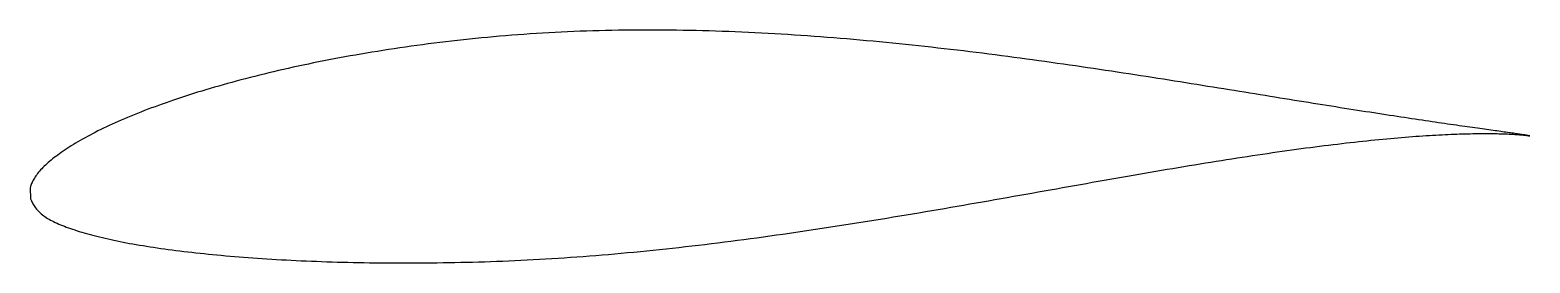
# Model space of a CAD drawing. Header units: metres. Extents: x -19.5 to 39.5, y -3.3 to 5.8.
import ezdxf

# ---------------------------------------------------------------- set-up
doc = ezdxf.new("R2010")
doc.units = ezdxf.units.M

msp = doc.modelspace()

# ---------------------------------------------------------------- linework, layer by layer
msp.add_lwpolyline([(39.485, 1.634), (39.484, 1.634), (39.481, 1.635), (39.475, 1.636), (39.467, 1.638), (39.457, 1.64), (39.445, 1.643), (39.43, 1.646), (39.413, 1.649), (39.394, 1.652), (39.372, 1.656), (39.348, 1.66), (39.322, 1.665), (39.294, 1.669), (39.264, 1.674), (39.231, 1.679), (39.196, 1.685), (39.159, 1.691), (39.119, 1.697), (39.078, 1.703), (39.034, 1.709), (38.988, 1.716), (38.939, 1.723), (38.889, 1.731), (38.836, 1.738), (38.781, 1.746), (38.724, 1.754), (38.664, 1.763), (38.603, 1.771), (38.539, 1.78), (38.473, 1.79), (38.405, 1.799), (38.335, 1.809), (38.262, 1.819), (38.187, 1.83), (38.111, 1.84), (38.032, 1.851), (37.951, 1.863), (37.867, 1.874), (37.782, 1.886), (37.694, 1.898), (37.605, 1.911), (37.513, 1.924), (37.419, 1.937), (37.323, 1.95), (37.225, 1.964), (37.125, 1.978), (37.022, 1.993), (36.918, 2.007), (36.812, 2.022), (36.703, 2.038), (36.593, 2.054), (36.48, 2.07), (36.365, 2.086), (36.249, 2.103), (36.13, 2.12), (36.009, 2.138), (35.887, 2.155), (35.762, 2.174), (35.636, 2.192), (35.507, 2.211), (35.376, 2.23), (35.244, 2.25), (35.109, 2.27), (34.973, 2.29), (34.835, 2.311), (34.694, 2.332), (34.552, 2.354), (34.408, 2.375), (34.262, 2.398), (34.115, 2.42), (33.965, 2.443), (33.814, 2.466), (33.66, 2.49), (33.505, 2.514), (33.348, 2.538), (33.19, 2.563), (33.029, 2.588), (32.867, 2.613), (32.703, 2.639), (32.537, 2.665), (32.369, 2.691), (32.2, 2.718), (32.029, 2.745), (31.857, 2.772), (31.682, 2.8), (31.506, 2.828), (31.329, 2.856), (31.149, 2.885), (30.968, 2.913), (30.786, 2.943), (30.602, 2.972), (30.416, 3.002), (30.229, 3.032), (30.04, 3.062), (29.849, 3.093), (29.657, 3.124), (29.464, 3.155), (29.269, 3.187), (29.073, 3.218), (28.875, 3.25), (28.675, 3.282), (28.474, 3.315), (28.272, 3.347), (28.069, 3.38), (27.864, 3.413), (27.657, 3.447), (27.449, 3.48), (27.24, 3.514), (27.03, 3.548), (26.818, 3.582), (26.605, 3.616), (26.391, 3.65), (26.175, 3.685), (25.958, 3.719), (25.74, 3.754), (25.521, 3.788), (25.3, 3.823), (25.079, 3.858), (24.856, 3.893), (24.632, 3.928), (24.407, 3.963), (24.181, 3.998), (23.953, 4.033), (23.725, 4.068), (23.496, 4.103), (23.265, 4.138), (23.034, 4.173), (22.801, 4.208), (22.568, 4.243), (22.333, 4.278), (22.098, 4.313), (21.862, 4.347), (21.625, 4.381), (21.386, 4.416), (21.147, 4.45), (20.908, 4.484), (20.667, 4.518), (20.425, 4.552), (20.183, 4.585), (19.94, 4.619), (19.696, 4.652), (19.452, 4.685), (19.207, 4.718), (18.961, 4.75), (18.714, 4.782), (18.467, 4.814), (18.219, 4.846), (17.97, 4.877), (17.721, 4.908), (17.471, 4.939), (17.221, 4.969), (16.97, 4.999), (16.718, 5.028), (16.467, 5.057), (16.214, 5.086), (15.961, 5.114), (15.708, 5.142), (15.454, 5.17), (15.2, 5.197), (14.945, 5.223), (14.69, 5.249), (14.435, 5.275), (14.179, 5.3), (13.924, 5.325), (13.667, 5.349), (13.411, 5.372), (13.154, 5.395), (12.897, 5.418), (12.64, 5.44), (12.382, 5.461), (12.125, 5.482), (11.867, 5.502), (11.609, 5.522), (11.351, 5.541), (11.093, 5.559), (10.835, 5.577), (10.577, 5.594), (10.319, 5.611), (10.061, 5.627), (9.802, 5.642), (9.544, 5.657), (9.286, 5.67), (9.028, 5.684), (8.77, 5.696), (8.512, 5.708), (8.254, 5.719), (7.997, 5.729), (7.739, 5.738), (7.482, 5.747), (7.225, 5.755), (6.968, 5.762), (6.712, 5.768), (6.455, 5.774), (6.2, 5.779), (5.944, 5.783), (5.688, 5.786), (5.433, 5.788), (5.179, 5.79), (4.925, 5.79), (4.671, 5.79), (4.417, 5.789), (4.164, 5.787), (3.912, 5.784), (3.66, 5.781), (3.408, 5.776), (3.157, 5.771), (2.907, 5.764), (2.657, 5.757), (2.407, 5.749), (2.159, 5.74), (1.911, 5.73), (1.663, 5.72), (1.416, 5.708), (1.17, 5.696), (0.925, 5.682), (0.68, 5.668), (0.436, 5.653), (0.193, 5.637), (-0.05, 5.62), (-0.291, 5.603), (-0.532, 5.584), (-0.772, 5.565), (-1.012, 5.545), (-1.25, 5.524), (-1.488, 5.502), (-1.724, 5.479), (-1.96, 5.456), (-2.195, 5.432), (-2.428, 5.407), (-2.661, 5.382), (-2.893, 5.356), (-3.124, 5.329), (-3.354, 5.301), (-3.583, 5.272), (-3.811, 5.243), (-4.037, 5.214), (-4.263, 5.183), (-4.488, 5.152), (-4.711, 5.121), (-4.933, 5.089), (-5.154, 5.056), (-5.374, 5.022), (-5.593, 4.988), (-5.811, 4.954), (-6.027, 4.919), (-6.242, 4.883), (-6.456, 4.847), (-6.669, 4.81), (-6.88, 4.773), (-7.09, 4.735), (-7.299, 4.697), (-7.507, 4.658), (-7.713, 4.619), (-7.917, 4.579), (-8.121, 4.539), (-8.323, 4.498), (-8.523, 4.457), (-8.723, 4.415), (-8.92, 4.372), (-9.117, 4.33), (-9.311, 4.287), (-9.505, 4.243), (-9.697, 4.199), (-9.887, 4.155), (-10.076, 4.11), (-10.263, 4.065), (-10.449, 4.019), (-10.633, 3.973), (-10.815, 3.927), (-10.996, 3.88), (-11.176, 3.833), (-11.354, 3.786), (-11.53, 3.738), (-11.704, 3.69), (-11.877, 3.642), (-12.048, 3.593), (-12.218, 3.545), (-12.386, 3.495), (-12.552, 3.446), (-12.716, 3.396), (-12.879, 3.347), (-13.04, 3.297), (-13.199, 3.246), (-13.356, 3.196), (-13.512, 3.145), (-13.666, 3.094), (-13.818, 3.043), (-13.968, 2.992), (-14.116, 2.94), (-14.263, 2.888), (-14.407, 2.836), (-14.55, 2.784), (-14.691, 2.732), (-14.83, 2.68), (-14.967, 2.628), (-15.103, 2.575), (-15.236, 2.522), (-15.367, 2.47), (-15.497, 2.417), (-15.625, 2.364), (-15.75, 2.311), (-15.874, 2.258), (-15.996, 2.204), (-16.115, 2.151), (-16.233, 2.098), (-16.349, 2.044), (-16.462, 1.991), (-16.574, 1.937), (-16.684, 1.883), (-16.791, 1.83), (-16.897, 1.776), (-17.001, 1.722), (-17.102, 1.669), (-17.202, 1.615), (-17.299, 1.562), (-17.394, 1.508), (-17.488, 1.455), (-17.579, 1.402), (-17.668, 1.349), (-17.755, 1.296), (-17.84, 1.244), (-17.922, 1.192), (-18.003, 1.14), (-18.082, 1.088), (-18.158, 1.037), (-18.232, 0.986), (-18.304, 0.935), (-18.374, 0.885), (-18.442, 0.835), (-18.508, 0.785), (-18.572, 0.736), (-18.633, 0.686), (-18.692, 0.638), (-18.749, 0.589), (-18.804, 0.54), (-18.857, 0.492), (-18.907, 0.444), (-18.955, 0.397), (-19.001, 0.349), (-19.045, 0.302), (-19.087, 0.255), (-19.126, 0.208), (-19.164, 0.162), (-19.199, 0.116), (-19.232, 0.071), (-19.262, 0.025), (-19.291, -0.019), (-19.317, -0.063), (-19.341, -0.106), (-19.363, -0.148), (-19.382, -0.19), (-19.4, -0.23), (-19.415, -0.268), (-19.428, -0.304), (-19.439, -0.338), (-19.448, -0.369), (-19.455, -0.395), (-19.46, -0.415), (-19.462, -0.428), (-19.448, -0.805), (-19.447, -0.808), (-19.443, -0.816), (-19.437, -0.831), (-19.428, -0.852), (-19.417, -0.881), (-19.403, -0.915), (-19.387, -0.951), (-19.368, -0.99), (-19.348, -1.03), (-19.325, -1.07), (-19.299, -1.111), (-19.272, -1.151), (-19.242, -1.191), (-19.21, -1.231), (-19.176, -1.27), (-19.14, -1.309), (-19.101, -1.347), (-19.061, -1.384), (-19.018, -1.421), (-18.973, -1.457), (-18.925, -1.493), (-18.876, -1.528), (-18.824, -1.563), (-18.77, -1.597), (-18.714, -1.63), (-18.656, -1.663), (-18.596, -1.695), (-18.533, -1.727), (-18.468, -1.759), (-18.401, -1.79), (-18.332, -1.82), (-18.261, -1.85), (-18.188, -1.88), (-18.113, -1.909), (-18.035, -1.939), (-17.955, -1.967), (-17.873, -1.996), (-17.789, -2.025), (-17.703, -2.053), (-17.615, -2.081), (-17.525, -2.109), (-17.432, -2.137), (-17.338, -2.165), (-17.241, -2.192), (-17.143, -2.22), (-17.042, -2.247), (-16.939, -2.274), (-16.834, -2.301), (-16.727, -2.328), (-16.618, -2.354), (-16.507, -2.38), (-16.394, -2.406), (-16.279, -2.432), (-16.162, -2.457), (-16.043, -2.482), (-15.923, -2.507), (-15.8, -2.531), (-15.675, -2.555), (-15.548, -2.578), (-15.419, -2.602), (-15.288, -2.625), (-15.156, -2.647), (-15.021, -2.669), (-14.885, -2.691), (-14.746, -2.713), (-14.606, -2.734), (-14.464, -2.755), (-14.32, -2.776), (-14.174, -2.796), (-14.027, -2.816), (-13.877, -2.836), (-13.726, -2.855), (-13.573, -2.874), (-13.418, -2.893), (-13.261, -2.912), (-13.103, -2.93), (-12.943, -2.948), (-12.781, -2.965), (-12.617, -2.982), (-12.452, -2.999), (-12.284, -3.015), (-12.116, -3.031), (-11.945, -3.047), (-11.773, -3.063), (-11.599, -3.078), (-11.424, -3.092), (-11.247, -3.107), (-11.068, -3.121), (-10.888, -3.134), (-10.706, -3.148), (-10.522, -3.161), (-10.337, -3.173), (-10.151, -3.185), (-9.963, -3.197), (-9.773, -3.208), (-9.582, -3.219), (-9.389, -3.23), (-9.195, -3.24), (-9, -3.25), (-8.803, -3.259), (-8.604, -3.268), (-8.404, -3.276), (-8.203, -3.284), (-8.001, -3.291), (-7.797, -3.299), (-7.591, -3.305), (-7.385, -3.311), (-7.177, -3.317), (-6.967, -3.322), (-6.757, -3.327), (-6.545, -3.331), (-6.332, -3.335), (-6.118, -3.338), (-5.902, -3.341), (-5.685, -3.343), (-5.467, -3.345), (-5.248, -3.347), (-5.028, -3.347), (-4.807, -3.348), (-4.584, -3.347), (-4.361, -3.347), (-4.136, -3.346), (-3.91, -3.344), (-3.683, -3.342), (-3.455, -3.339), (-3.227, -3.336), (-2.997, -3.332), (-2.766, -3.328), (-2.534, -3.323), (-2.301, -3.318), (-2.068, -3.311), (-1.833, -3.305), (-1.598, -3.298), (-1.361, -3.29), (-1.124, -3.281), (-0.886, -3.272), (-0.647, -3.262), (-0.408, -3.252), (-0.167, -3.24), (0.074, -3.228), (0.316, -3.216), (0.558, -3.203), (0.802, -3.189), (1.046, -3.174), (1.291, -3.159), (1.536, -3.143), (1.782, -3.126), (2.028, -3.109), (2.276, -3.09), (2.523, -3.071), (2.772, -3.052), (3.02, -3.032), (3.27, -3.011), (3.52, -2.989), (3.77, -2.967), (4.021, -2.944), (4.272, -2.921), (4.524, -2.896), (4.776, -2.871), (5.028, -2.846), (5.281, -2.819), (5.534, -2.793), (5.787, -2.765), (6.041, -2.737), (6.295, -2.708), (6.549, -2.679), (6.804, -2.649), (7.059, -2.618), (7.314, -2.587), (7.569, -2.556), (7.824, -2.524), (8.08, -2.491), (8.336, -2.458), (8.591, -2.424), (8.847, -2.39), (9.103, -2.356), (9.359, -2.32), (9.615, -2.285), (9.871, -2.249), (10.127, -2.213), (10.383, -2.176), (10.639, -2.139), (10.895, -2.101), (11.151, -2.063), (11.407, -2.025), (11.663, -1.986), (11.918, -1.947), (12.174, -1.908), (12.429, -1.869), (12.684, -1.829), (12.939, -1.788), (13.193, -1.748), (13.448, -1.708), (13.702, -1.667), (13.956, -1.626), (14.209, -1.584), (14.463, -1.543), (14.715, -1.501), (14.968, -1.459), (15.22, -1.417), (15.472, -1.375), (15.723, -1.333), (15.974, -1.29), (16.224, -1.248), (16.474, -1.205), (16.724, -1.162), (16.973, -1.12), (17.221, -1.077), (17.469, -1.034), (17.716, -0.991), (17.963, -0.947), (18.209, -0.904), (18.455, -0.861), (18.7, -0.818), (18.944, -0.775), (19.187, -0.732), (19.43, -0.689), (19.672, -0.646), (19.914, -0.604), (20.154, -0.561), (20.394, -0.518), (20.633, -0.476), (20.872, -0.434), (21.109, -0.392), (21.346, -0.35), (21.582, -0.308), (21.817, -0.266), (22.051, -0.225), (22.284, -0.184), (22.516, -0.143), (22.748, -0.102), (22.978, -0.062), (23.207, -0.022), (23.436, 0.018), (23.663, 0.058), (23.889, 0.097), (24.115, 0.136), (24.339, 0.175), (24.562, 0.213), (24.784, 0.251), (25.005, 0.289), (25.225, 0.326), (25.443, 0.363), (25.661, 0.399), (25.877, 0.435), (26.093, 0.471), (26.306, 0.506), (26.519, 0.541), (26.731, 0.576), (26.941, 0.61), (27.15, 0.643), (27.358, 0.676), (27.564, 0.709), (27.769, 0.741), (27.973, 0.773), (28.175, 0.804), (28.376, 0.835), (28.576, 0.865), (28.774, 0.895), (28.971, 0.924), (29.166, 0.953), (29.36, 0.981), (29.553, 1.009), (29.744, 1.036), (29.933, 1.062), (30.121, 1.088), (30.308, 1.114), (30.493, 1.139), (30.677, 1.163), (30.858, 1.187), (31.039, 1.211), (31.218, 1.233), (31.395, 1.256), (31.57, 1.278), (31.744, 1.299), (31.917, 1.319), (32.087, 1.34), (32.256, 1.359), (32.424, 1.378), (32.589, 1.397), (32.753, 1.415), (32.916, 1.432), (33.076, 1.449), (33.235, 1.465), (33.392, 1.481), (33.547, 1.496), (33.701, 1.511), (33.853, 1.525), (34.002, 1.539), (34.151, 1.552), (34.297, 1.565), (34.441, 1.577), (34.584, 1.589), (34.725, 1.6), (34.864, 1.611), (35.001, 1.621), (35.136, 1.63), (35.269, 1.639), (35.4, 1.648), (35.53, 1.656), (35.657, 1.664), (35.783, 1.671), (35.907, 1.678), (36.028, 1.684), (36.148, 1.69), (36.266, 1.695), (36.381, 1.7), (36.495, 1.705), (36.607, 1.709), (36.717, 1.713), (36.824, 1.716), (36.93, 1.719), (37.034, 1.722), (37.135, 1.724), (37.235, 1.726), (37.332, 1.728), (37.428, 1.729), (37.521, 1.73), (37.612, 1.73), (37.701, 1.73), (37.788, 1.73), (37.873, 1.73), (37.956, 1.729), (38.037, 1.729), (38.115, 1.727), (38.192, 1.726), (38.266, 1.724), (38.338, 1.723), (38.408, 1.721), (38.476, 1.718), (38.542, 1.716), (38.605, 1.713), (38.667, 1.711), (38.726, 1.708), (38.783, 1.705), (38.838, 1.702), (38.89, 1.698), (38.941, 1.695), (38.989, 1.692), (39.035, 1.688), (39.078, 1.685), (39.12, 1.681), (39.159, 1.678), (39.196, 1.674), (39.231, 1.67), (39.264, 1.667), (39.294, 1.663), (39.323, 1.66), (39.348, 1.657), (39.372, 1.653), (39.394, 1.65), (39.413, 1.647), (39.43, 1.645), (39.445, 1.642), (39.457, 1.64), (39.467, 1.638), (39.475, 1.636), (39.481, 1.635), (39.484, 1.634), (39.485, 1.634)], close=True)

doc.saveas('drawing.dxf')
